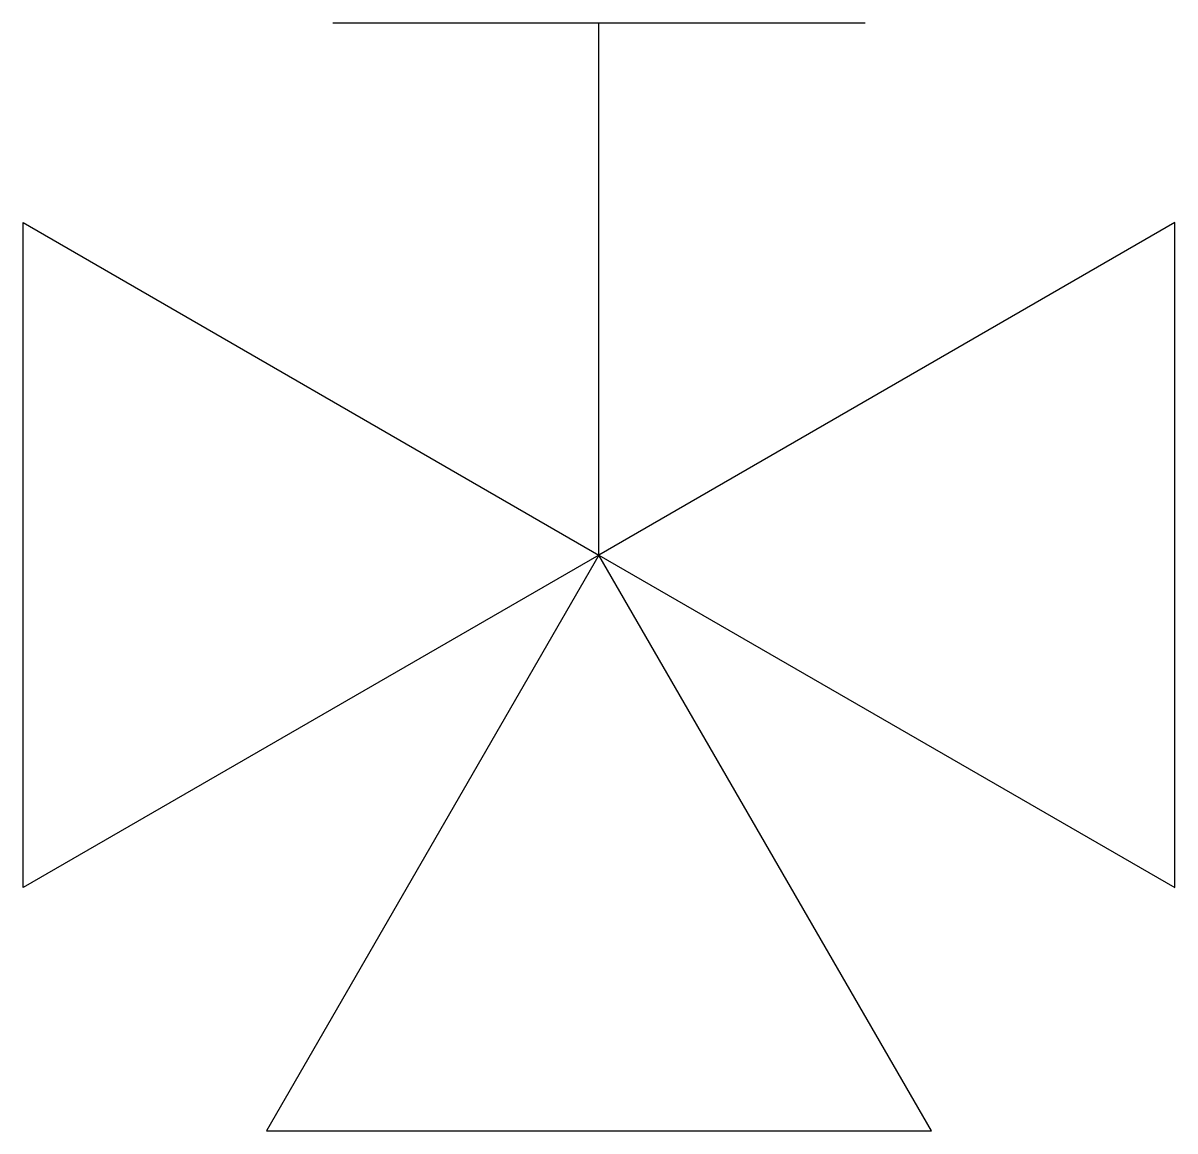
# Model space of a CAD drawing. Header units: millimetres. Extents: x -10134.394 to -10134.135, y 48.419 to 48.669.
import ezdxf

# ---------------------------------------------------------------- set-up
doc = ezdxf.new("R2010")
doc.units = ezdxf.units.MM
doc.header["$LTSCALE"] = 10
doc.layers.add('Tub_Válvulas', color=2, linetype='Continuous')

msp = doc.modelspace()

# ---------------------------------------------------------------- linework, layer by layer
at = {"layer": 'Tub_Válvulas'}
for p, q in [((-10134.20451, 48.66894), (-10134.32451, 48.66894)), ((-10134.26451, 48.54894), (-10134.26451, 48.66894))]:
    msp.add_line(p, q, dxfattribs=at)
for points in [[(-10134.39441, 48.47394), (-10134.39441, 48.62394), (-10134.26451, 48.54894)], [(-10134.1346, 48.47394), (-10134.1346, 48.62394), (-10134.26451, 48.54894)], [(-10134.33951, 48.41904), (-10134.18951, 48.41904), (-10134.26451, 48.54894)]]:
    msp.add_lwpolyline(points, close=True, dxfattribs=at)

doc.saveas('drawing.dxf')
